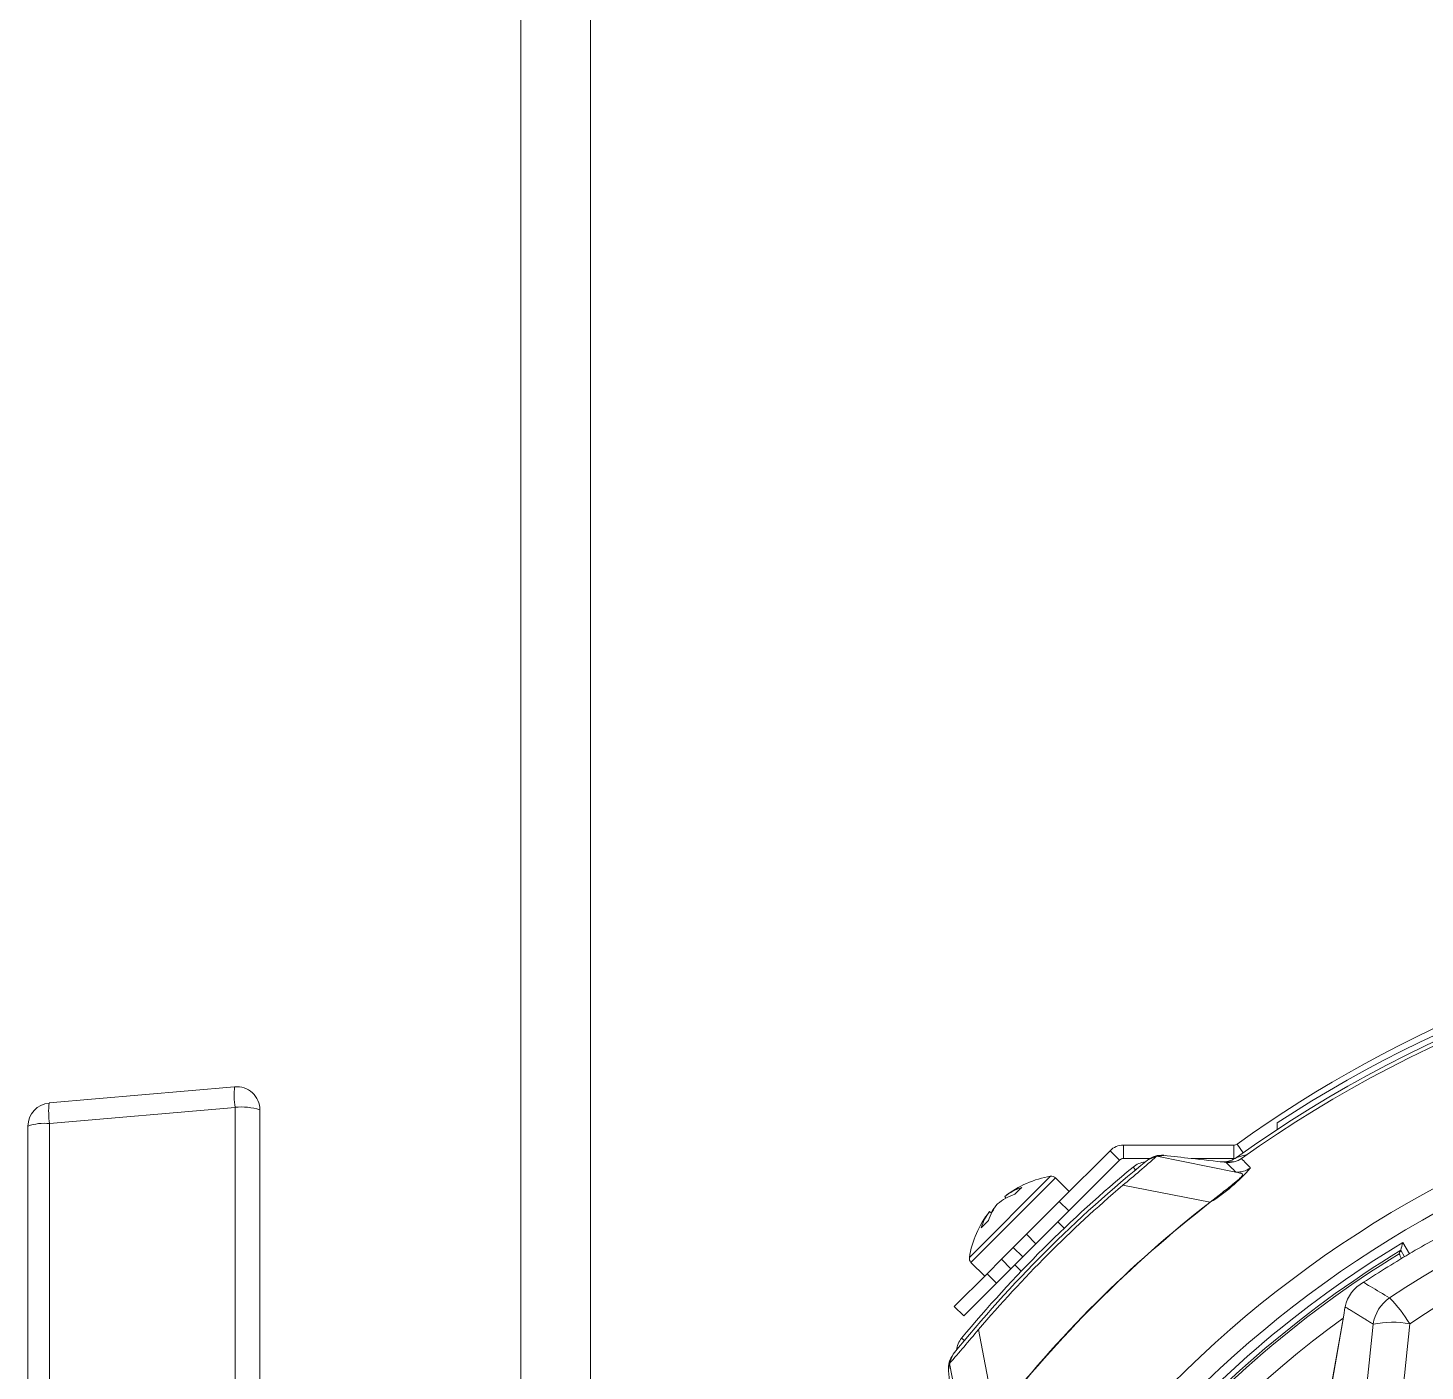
# Model space of a CAD drawing. Extents: x 8 to 113, y 2 to 87.
# Drawn here: x 101.757 to 105.522, y 38.972 to 42.592 of the extents above; entities that cross this region are included whole.
import ezdxf

# ---------------------------------------------------------------- set-up
doc = ezdxf.new("R2010")
doc.units = 0
doc.header["$MEASUREMENT"] = 0
doc.layers.add('OBJECT', color=7, linetype='CONTINUOUS')

msp = doc.modelspace()

# ---------------------------------------------------------------- linework, layer by layer
at = {"layer": 'OBJECT', "linetype": 'Continuous', "lineweight": 15}
for p, q in [((103.0847, 36.0256), (103.0847, 44.9982)), ((103.2727, 38.1818), (103.2727, 44.9982)), ((101.8137, 39.6948), (102.3137, 39.7385)), ((102.3148, 39.6831), (101.8148, 39.6394)), ((102.3148, 38.5938), (102.3148, 39.6831)), ((102.3817, 39.6763), (102.3817, 38.7908)), ((101.7567, 38.5244), (101.7567, 39.6325)), ((101.8148, 39.6394), (101.8148, 38.5313)), ((105.1227, 39.6231), (105.1227, 39.641)), ((104.7089, 39.5452), (104.7089, 39.5812)), ((104.7089, 39.5812), (105.0062, 39.5812)), ((105.0062, 39.5452), (105.0062, 39.5812)), ((105.0316, 39.5608), (105.015, 39.584)), ((104.6728, 39.5663), (104.5358, 39.4292)), ((104.6983, 39.5408), (104.5613, 39.4038)), ((104.6728, 39.5663), (104.6983, 39.5408)), ((104.7089, 39.5452), (104.7817, 39.5452)), ((104.7984, 39.5512), (105.0115, 39.5087)), ((104.8926, 39.5452), (105.0062, 39.5452)), ((105.0062, 39.5452), (105.0096, 39.5453)), ((104.2937, 39.2782), (104.5127, 39.4972)), ((104.7346, 39.5221), (104.741, 39.5144)), ((104.2979, 39.2653), (104.5256, 39.493)), ((104.5626, 39.456), (104.5256, 39.493)), ((104.7069, 39.4729), (104.9425, 39.4277)), ((104.3679, 39.4218), (104.3681, 39.4216)), ((104.3923, 39.4383), (104.3889, 39.4427)), ((104.4474, 39.3409), (104.5358, 39.4292)), ((104.5358, 39.4292), (104.5613, 39.4038)), ((104.3534, 39.398), (104.3482, 39.402)), ((104.5613, 39.4038), (104.4729, 39.3154)), ((104.5494, 39.3575), (104.5322, 39.3747)), ((104.4121, 39.3055), (104.4474, 39.3409)), ((104.4375, 39.28), (104.4729, 39.3154)), ((104.4729, 39.3154), (104.4474, 39.3409)), ((105.4616, 39.3188), (105.4793, 39.2881)), ((104.3414, 39.2348), (104.3803, 39.2737)), ((104.3803, 39.2737), (104.4121, 39.3055)), ((104.4057, 39.2482), (104.3803, 39.2737)), ((104.4057, 39.2482), (104.4375, 39.28)), ((104.4121, 39.3055), (104.4375, 39.28)), ((105.4665, 39.2802), (105.4562, 39.298)), ((104.253, 39.1464), (104.3414, 39.2348)), ((104.2979, 39.2653), (104.3349, 39.2283)), ((104.3414, 39.2348), (104.3668, 39.2093)), ((104.3668, 39.2093), (104.4057, 39.2482)), ((104.4162, 39.2587), (104.4334, 39.2415)), ((104.3668, 39.2093), (104.2784, 39.1209)), ((104.2784, 39.1209), (104.253, 39.1464)), ((105.3032, 39.1288), (105.1171, 38.063)), ((105.3032, 39.1283), (105.1171, 38.0625)), ((105.3032, 39.1288), (105.3032, 39.1283)), ((104.318, 39.084), (104.3633, 38.8484)), ((104.2728, 39.0611), (104.2805, 39.0547)), ((104.2397, 38.9926), (104.2822, 38.7794))]:
    msp.add_line(p, q, dxfattribs=at)
for centre, radius, start, end in [((106.9727, 36.8182), 3.36, 93.3521, 125.6636), ((106.9727, 36.8582), 3.356, 97.8782, 125.6868), ((106.9727, 36.8182), 3.375, 93.2438, 123.2401), ((106.9727, 36.8182), 3.35, 93.5142, 125.5044), ((106.9727, 36.8182), 3.0068, 93.8025, 160.2009), ((106.9727, 36.8182), 2.9472, 93.9337, 159.5632), ((102.5351, 39.7152), 0.2226, 173.9707, 188.2775), ((102.3192, 39.6763), 0.0625, 0, 95), ((101.8192, 39.6325), 0.0625, 95, 180), ((102.0351, 39.6714), 0.2226, 173.9707, 188.2775), ((102.3322, 39.5224), 0.1617, 72.1601, 96.1545), ((101.8012, 39.505), 0.1351, 84.1987, 109.2242), ((106.9722, 36.8665), 2.7739, 56.1237, 123.8763), ((104.7089, 39.5302), 0.051, 90, 135), ((105.0062, 39.5962), 0.015, 270, 305.6868), ((106.9727, 36.8182), 3.5, 128.9328, 141.0672), ((104.7089, 39.5302), 0.015, 90, 135), ((101.7948, 42.9691), 4.5501, 309.7923, 311.308), ((104.7742, 39.4744), 0.062, 96.3397, 129.6151), ((104.8535, 39.3818), 0.1781, 108.0463, 116.7885), ((104.9776, 39.5984), 0.062, 270.019, 305.6636), ((104.9923, 39.5942), 0.06, 263.4816, 305.5044), ((102.0908, 36.5963), 4.1246, 44.9187, 45.4287), ((107.8227, 29.4975), 10.4357, 105.44728, 105.61483), ((105.7697, 40.2155), 1.0003, 222.0657, 224.0835), ((106.9722, 36.8944), 2.6624, 55.9257, 124.0743), ((106.9727, 36.8182), 3.51, 129.6151, 140.2829), ((104.553, 39.2379), 0.2624, 98.8332, 128.5028), ((104.515, 39.4824), 0.015, 45, 98.8332), ((104.6755, 39.8496), 0.5, 302.3343, 318.71), ((106.9727, 36.8182), 3.4902, 130.4808, 139.5192), ((104.4774, 39.3325), 0.1414, 107.5356, 128.7652), ((104.5312, 39.3525), 0.1499, 130.009, 139.991), ((104.4802, 39.3356), 0.1413, 141.7955, 162.6158), ((104.4845, 39.3278), 0.1497, 141.1334, 151.7808), ((106.9717, 36.8193), 3.3047, 127.8807, 142.1193), ((106.9729, 36.818), 3.3058, 127.8845, 142.1155), ((104.4666, 39.3012), 0.1559, 108.7726, 128.6564), ((105.0977, 39.5487), 0.1968, 217.948, 218.1563), ((104.553, 39.2379), 0.2624, 141.4972, 171.1668), ((104.4476, 39.3235), 0.1267, 141.6761, 164.0741), ((104.4548, 39.2488), 0.1691, 130.302, 139.698), ((106.9727, 36.8182), 2.9217, 121.1451, 159.3669), ((113.3547, 37.2881), 8.1502, 165.57243, 165.72322), ((106.9727, 36.8182), 2.901, 121.6184, 159.7287), ((106.9727, 36.8182), 2.9067, 121.4467, 159.3669), ((104.3085, 39.2759), 0.015, 171.1668, 225), ((105.5603, 39.3336), 0.1175, 202.5192, 209.807), ((105.4019, 39.1256), 0.0977, 118.2974, 168.3192), ((105.482, 39.0857), 0.1008, 123.7444, 172.5901), ((105.1471, 38.8953), 0.3911, 31.5027, 44.5079), ((100.9584, 41.8793), 4.3704, 318.6608, 320.2388), ((106.9727, 36.8182), 2.841, 126.047, 159.2386), ((-33.9188, 53.9231), 140.0874, 353.469595, 353.925435), ((-35.4173, 54.0078), 141.6844, 353.506855, 353.960135), ((105.4339, 38.8495), 0.2545, 79.4389, 101.7595), ((104.3205, 39.0215), 0.062, 140.2829, 173.5583), ((104.4108, 38.9367), 0.1799, 153.2556, 161.9096)]:
    msp.add_arc(centre, radius, start, end, dxfattribs=at)
for centre, major_axis, ratio, start_param, end_param in [((110.0433, 38.591), (4.6065, 2.6595), 0.745432, 2.319076, 2.32127), ((105.2693, 39.3256), (0.0636, 0.5099), 0.121842, 4.33034, 4.357389)]:
    msp.add_ellipse(centre, major_axis=major_axis, ratio=ratio, start_param=start_param, end_param=end_param, dxfattribs=at)
for points, knots in [([(104.7733, 39.5408), (104.78, 39.5452), (104.7936, 39.554), (104.8097, 39.5538), (104.8178, 39.5538)], [0, 0, 0, 0, 0.49976, 1, 1, 1, 1]), ([(104.9855, 39.5346), (104.9542, 39.5382), (104.8983, 39.5446), (104.8424, 39.5509), (104.8178, 39.5538)], [0, 0, 0, 0, 0.56, 1, 1, 1, 1]), ([(104.9425, 39.4277), (104.9425, 39.4277), (104.9535, 39.4362), (104.9756, 39.4534), (105.0032, 39.4753), (105.017, 39.4868), (105.0271, 39.4961), (105.03, 39.4999), (105.0297, 39.5041), (105.0231, 39.5061), (105.0155, 39.5079), (105.0115, 39.5087), (105.0115, 39.5087)], [0, 0, 0, 0, 0.000008, 0.138336, 0.276648, 0.396795, 0.417207, 0.570266, 0.591197, 0.794579, 0.999992, 1, 1, 1, 1]), ([(105.0512, 39.5196), (105.0451, 39.5161), (105.0328, 39.5089), (105.0186, 39.5088), (105.0115, 39.5087)], [0, 0, 0, 0, 0.5, 1, 1, 1, 1]), ([(105.6217, 39.3682), (105.5764, 39.3436), (105.4856, 39.2941), (105.399, 39.2392), (105.3556, 39.2116)], [0, 0, 0, 0, 0.498142, 1, 1, 1, 1]), ([(105.3556, 39.2116), (105.3618, 39.2079), (105.3853, 39.194), (105.4087, 39.1799), (105.426, 39.1695)], [0, 0, 0, 0, 0.265214, 1, 1, 1, 1]), ([(104.2372, 38.9731), (104.2371, 38.9812), (104.2369, 38.9973), (104.2457, 39.0109), (104.2501, 39.0177)], [0, 0, 0, 0, 0.49976, 1, 1, 1, 1]), ([(104.2563, 38.8054), (104.2527, 38.8367), (104.2464, 38.8926), (104.24, 38.9485), (104.2372, 38.9731)], [0, 0, 0, 0, 0.56, 1, 1, 1, 1])]:
    msp.add_open_spline(points, degree=3, knots=knots, dxfattribs=at)
for points in [[(104.8178, 39.5538), (104.7984, 39.5512)], [(104.9693, 39.5364), (105.0069, 39.5365)], [(105.0115, 39.5087), (105.0115, 39.5087)], [(105.4562, 39.298), (105.4562, 39.298)], [(105.3062, 39.1454), (105.3055, 39.1411)], [(105.382, 39.0987), (105.3062, 39.1454)], [(104.2397, 38.9926), (104.2372, 38.9731)]]:
    msp.add_open_spline(points, degree=1, dxfattribs=at)

doc.saveas('drawing.dxf')
